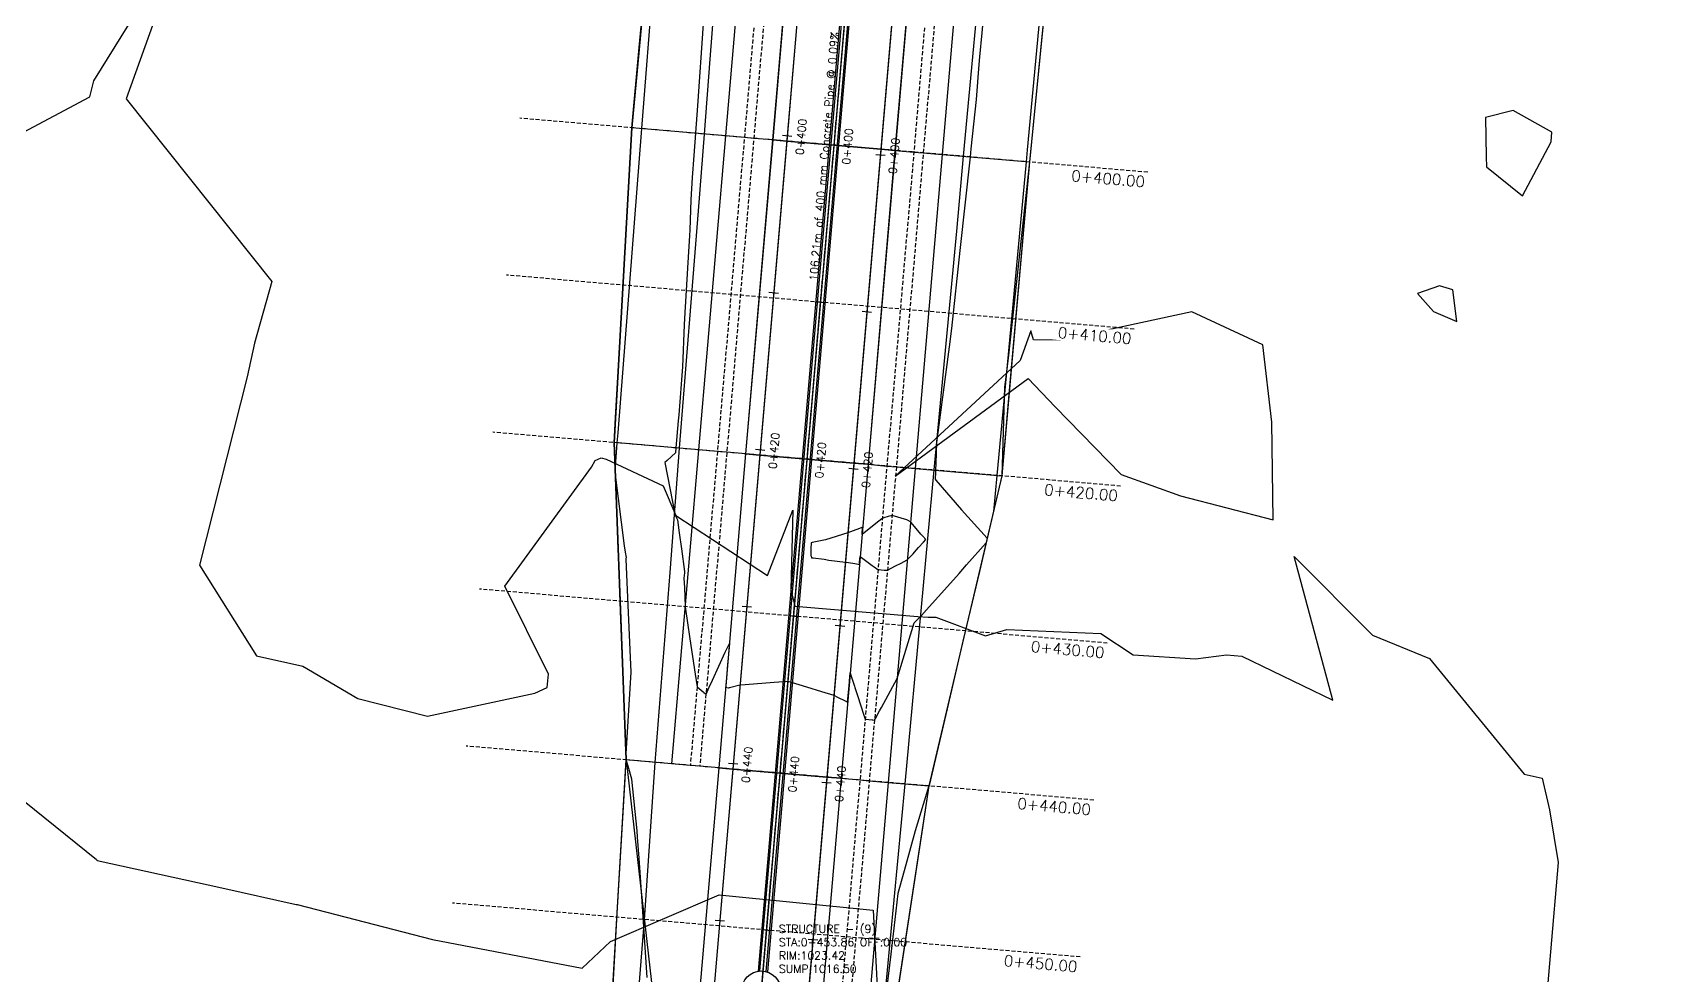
# Model space of a CAD drawing. Header units: metres. Extents: x 517023 to 519141, y 3924953 to 3927827.
# Drawn here: x 517776.5 to 517879.9, y 3925502.1 to 3925561.9 of the extents above; entities that cross this region are included whole.
import ezdxf
from ezdxf.enums import TextEntityAlignment as Align

# ---------------------------------------------------------------- set-up
doc = ezdxf.new("R2010")
doc.units = ezdxf.units.M
for name, pattern in [('CENTER', [2, 1.25, -0.25, 0.25, -0.25]), ('CENTER2', [1.125, 0.75, -0.125, 0.125, -0.125]), ('HIDDEN', [0.375, 0.25, -0.125])]:
    doc.linetypes.add(name, pattern=pattern)
for name, color, linetype in [('C-ROAD', 7, 'Continuous'), ('C-ROAD-CNTR-N', 92, 'Continuous'), ('C-ROAD-CORR', 5, 'Continuous'), ('C-ROAD-LINK', 150, 'Continuous'), ('C-ROAD-SAMP', 150, 'HIDDEN'), ('C-ROAD-SAMP-TEXT', 11, 'Continuous'), ('C-ROAD-STAN-MAJR', 11, 'Continuous'), ('C-ROAD-STAN-MINR', 11, 'Continuous'), ('C-STRM-CNTR', 170, 'CENTER2'), ('C-STRM-PIPE', 170, 'Continuous'), ('C-STRM-STRC', 170, 'Continuous'), ('C-STRM-TEXT', 7, 'Continuous'), ('C-TINN-BNDY', 110, 'Continuous'), ('C-TOPO-FEAT', 94, 'Continuous'), ('C-TOPO-MAJR', 9, 'Continuous'), ('C-TOPO-MINR', 8, 'Continuous'), ('C-TOPO-MINR-N', 11, 'Continuous')]:
    doc.layers.add(name, color=color, linetype=linetype)
doc.styles.add('SHR', font='SIMPLEX', dxfattribs={"height": 0.75})
doc.styles.get("Standard").update_dxf_attribs({"font": 'simplex.shx'})

# ---------------------------------------------------------------- blocks, each defined once
blk = doc.blocks.new('AeccTickLine')
blk.add_line((0, -0.5), (0, 0.5))
blk = doc.blocks.new('Storm Manhole')
at = {"color": 0, "linetype": 'ByBlock', "lineweight": -2}
blk.add_circle((0, 0), 0.0625, dxfattribs=at)
at = {"color": 0, "linetype": 'ByBlock', "lineweight": -2, "style": 'SHR'}
blk.add_text('D', height=0.075, dxfattribs=at).set_placement((0.0051, -0.0375), align=Align.CENTER)

msp = doc.modelspace()

# ---------------------------------------------------------------- linework, layer by layer
at = {"layer": 'C-ROAD', "color": 7, "linetype": 'Continuous', "lineweight": -3, "flags": 128}
for points in [[(517860.25, 3925755.6), (517845.97, 3925718.48, 0.070526), (517833.98, 3925666.5), (517811.17, 3925401.11)], [(517865.85, 3925753.45), (517851.57, 3925716.33, 0.070526), (517839.96, 3925665.98), (517817.15, 3925400.59)]]:
    msp.add_lwpolyline(points, format="xyb", dxfattribs=at)
at = {"layer": 'C-ROAD-CNTR-N', "color": 92, "linetype": 'Continuous', "lineweight": -3, "flags": 128}
msp.add_lwpolyline([(517863.05, 3925754.53), (517848.77, 3925717.41, 0.070526), (517836.97, 3925666.24), (517814.16, 3925400.85)], format="xyb", dxfattribs=at)
at = {"layer": 'C-ROAD-CORR', "color": 161, "linetype": 'Continuous', "lineweight": -3}
for p, q in [((517820.52, 3925555.37, 1023.32), (517814.56, 3925555.88, 1026.31)), ((517821.71, 3925555.26, 1023.02), (517820.52, 3925555.37, 1023.32)), ((517822.31, 3925555.21, 1023.02), (517821.71, 3925555.26, 1023.02)), ((517823.5, 3925555.11, 1023.32), (517822.31, 3925555.21, 1023.02)), ((517824.4, 3925555.03, 1023.36), (517823.5, 3925555.11, 1023.32)), ((517827.39, 3925554.78, 1023.42), (517824.4, 3925555.03, 1023.36)), ((517827.39, 3925554.78, 1023.42), (517830.38, 3925554.52, 1023.36)), ((517830.38, 3925554.52, 1023.36), (517831.28, 3925554.44, 1023.32)), ((517831.28, 3925554.44, 1023.32), (517832.47, 3925554.34, 1023.02)), ((517832.47, 3925554.34, 1023.02), (517833.07, 3925554.29, 1023.02)), ((517833.07, 3925554.29, 1023.02), (517834.26, 3925554.19, 1023.32)), ((517834.26, 3925554.19, 1023.32), (517839.81, 3925553.71, 1026.11)), ((517818.8, 3925535.44, 1023.4), (517813.45, 3925535.9, 1026.09)), ((517820, 3925535.34, 1023.1), (517818.8, 3925535.44, 1023.4)), ((517820.6, 3925535.29, 1023.1), (517820, 3925535.34, 1023.1)), ((517821.79, 3925535.18, 1023.4), (517820.6, 3925535.29, 1023.1)), ((517822.69, 3925535.11, 1023.44), (517821.79, 3925535.18, 1023.4)), ((517825.68, 3925534.85, 1023.5), (517822.69, 3925535.11, 1023.44)), ((517825.68, 3925534.85, 1023.5), (517828.67, 3925534.59, 1023.44)), ((517828.67, 3925534.59, 1023.44), (517829.56, 3925534.52, 1023.4)), ((517829.56, 3925534.52, 1023.4), (517830.76, 3925534.41, 1023.1)), ((517830.76, 3925534.41, 1023.1), (517831.36, 3925534.36, 1023.1)), ((517831.36, 3925534.36, 1023.1), (517832.55, 3925534.26, 1023.4)), ((517832.55, 3925534.26, 1023.4), (517838.05, 3925533.79, 1026.16)), ((517817.09, 3925515.51, 1023.47), (517814.21, 3925515.76, 1024.92)), ((517818.28, 3925515.41, 1023.17), (517817.09, 3925515.51, 1023.47)), ((517818.88, 3925515.36, 1023.17), (517818.28, 3925515.41, 1023.17)), ((517820.08, 3925515.26, 1023.47), (517818.88, 3925515.36, 1023.17)), ((517820.97, 3925515.18, 1023.51), (517820.08, 3925515.26, 1023.47)), ((517823.96, 3925514.92, 1023.57), (517820.97, 3925515.18, 1023.51)), ((517823.96, 3925514.92, 1023.57), (517826.95, 3925514.67, 1023.51)), ((517826.95, 3925514.67, 1023.51), (517827.85, 3925514.59, 1023.47)), ((517827.85, 3925514.59, 1023.47), (517829.05, 3925514.49, 1023.17)), ((517829.05, 3925514.49, 1023.17), (517829.64, 3925514.44, 1023.17)), ((517829.64, 3925514.44, 1023.17), (517830.84, 3925514.33, 1023.47)), ((517830.84, 3925514.33, 1023.47), (517833.43, 3925514.11, 1024.77))]:
    msp.add_line(p, q, dxfattribs=at)
at = {"layer": 'C-ROAD-CORR', "color": 6, "linetype": 'Continuous', "lineweight": -3}
for p, q in [((517820.52, 3925555.37, 1023.32), (517814.56, 3925555.88, 1026.31)), ((517821.71, 3925555.26, 1023.02), (517820.52, 3925555.37, 1023.32)), ((517822.31, 3925555.21, 1023.02), (517821.71, 3925555.26, 1023.02)), ((517823.5, 3925555.11, 1023.32), (517822.31, 3925555.21, 1023.02)), ((517823.51, 3925555.11, 1023.12), (517824.4, 3925555.03, 1023.16)), ((517824.4, 3925555.03, 1023.16), (517827.39, 3925554.78, 1023.22)), ((517830.38, 3925554.52, 1023.16), (517827.39, 3925554.78, 1023.22)), ((517831.27, 3925554.44, 1023.12), (517830.38, 3925554.52, 1023.16)), ((517831.28, 3925554.44, 1023.32), (517832.47, 3925554.34, 1023.02)), ((517832.47, 3925554.34, 1023.02), (517833.07, 3925554.29, 1023.02)), ((517833.07, 3925554.29, 1023.02), (517834.26, 3925554.19, 1023.32)), ((517834.26, 3925554.19, 1023.32), (517839.81, 3925553.71, 1026.11)), ((517818.8, 3925535.44, 1023.4), (517813.45, 3925535.9, 1026.09)), ((517820, 3925535.34, 1023.1), (517818.8, 3925535.44, 1023.4)), ((517820.6, 3925535.29, 1023.1), (517820, 3925535.34, 1023.1)), ((517821.79, 3925535.18, 1023.4), (517820.6, 3925535.29, 1023.1)), ((517821.79, 3925535.18, 1023.2), (517822.69, 3925535.11, 1023.24)), ((517822.69, 3925535.11, 1023.24), (517825.67, 3925534.85, 1023.3)), ((517828.67, 3925534.59, 1023.24), (517825.67, 3925534.85, 1023.3)), ((517829.56, 3925534.52, 1023.2), (517828.66, 3925534.59, 1023.24)), ((517829.56, 3925534.52, 1023.4), (517830.76, 3925534.41, 1023.1)), ((517830.76, 3925534.41, 1023.1), (517831.36, 3925534.36, 1023.1)), ((517831.36, 3925534.36, 1023.1), (517832.55, 3925534.26, 1023.4)), ((517832.55, 3925534.26, 1023.4), (517838.05, 3925533.79, 1026.16)), ((517817.09, 3925515.51, 1023.47), (517814.21, 3925515.76, 1024.92)), ((517818.28, 3925515.41, 1023.17), (517817.09, 3925515.51, 1023.47)), ((517818.88, 3925515.36, 1023.17), (517818.28, 3925515.41, 1023.17)), ((517820.08, 3925515.26, 1023.47), (517818.88, 3925515.36, 1023.17)), ((517820.08, 3925515.26, 1023.27), (517820.97, 3925515.18, 1023.31)), ((517820.98, 3925515.18, 1023.31), (517823.96, 3925514.92, 1023.37)), ((517826.95, 3925514.67, 1023.31), (517823.96, 3925514.92, 1023.37)), ((517827.85, 3925514.59, 1023.27), (517826.95, 3925514.67, 1023.31)), ((517827.85, 3925514.59, 1023.47), (517829.05, 3925514.49, 1023.17)), ((517829.05, 3925514.49, 1023.17), (517829.64, 3925514.44, 1023.17)), ((517829.64, 3925514.44, 1023.17), (517830.84, 3925514.33, 1023.47)), ((517830.84, 3925514.33, 1023.47), (517833.43, 3925514.11, 1024.77))]:
    msp.add_line(p, q, dxfattribs=at)
at = {"layer": 'C-ROAD-CORR', "color": 11, "linetype": 'Continuous', "lineweight": -3}
for p, q in [((517820.52, 3925555.37, 1023.32), (517814.56, 3925555.88, 1026.31)), ((517821.71, 3925555.26, 1023.02), (517820.52, 3925555.37, 1023.32)), ((517823.5, 3925555.11, 1023.32), (517822.31, 3925555.21, 1023.02)), ((517823.5, 3925555.11, 1023.32), (517823.51, 3925555.11, 1023.12)), ((517824.4, 3925555.03, 1023.36), (517824.4, 3925555.03, 1023.16)), ((517824.4, 3925555.03, 1023.16), (517824.4, 3925555.03, 1023.36)), ((517827.39, 3925554.78, 1023.22), (517827.39, 3925554.78, 1023.42)), ((517830.38, 3925554.52, 1023.36), (517830.38, 3925554.52, 1023.16)), ((517830.38, 3925554.52, 1023.16), (517830.38, 3925554.52, 1023.36)), ((517831.28, 3925554.44, 1023.32), (517831.27, 3925554.44, 1023.12)), ((517831.28, 3925554.44, 1023.32), (517832.47, 3925554.34, 1023.02)), ((517833.07, 3925554.29, 1023.02), (517834.26, 3925554.19, 1023.32)), ((517834.26, 3925554.19, 1023.32), (517839.81, 3925553.71, 1026.11)), ((517818.8, 3925535.44, 1023.4), (517813.45, 3925535.9, 1026.09)), ((517820, 3925535.34, 1023.1), (517818.8, 3925535.44, 1023.4)), ((517821.79, 3925535.18, 1023.4), (517820.6, 3925535.29, 1023.1)), ((517821.79, 3925535.18, 1023.4), (517821.79, 3925535.18, 1023.2)), ((517822.69, 3925535.11, 1023.44), (517822.69, 3925535.11, 1023.24)), ((517822.69, 3925535.11, 1023.24), (517822.69, 3925535.11, 1023.44)), ((517825.67, 3925534.85, 1023.3), (517825.68, 3925534.85, 1023.5)), ((517828.66, 3925534.59, 1023.24), (517828.67, 3925534.59, 1023.44)), ((517828.67, 3925534.59, 1023.44), (517828.67, 3925534.59, 1023.24)), ((517829.56, 3925534.52, 1023.4), (517829.56, 3925534.52, 1023.2)), ((517829.56, 3925534.52, 1023.4), (517830.76, 3925534.41, 1023.1)), ((517831.36, 3925534.36, 1023.1), (517832.55, 3925534.26, 1023.4)), ((517832.55, 3925534.26, 1023.4), (517838.05, 3925533.79, 1026.16)), ((517817.09, 3925515.51, 1023.47), (517814.21, 3925515.76, 1024.92)), ((517818.28, 3925515.41, 1023.17), (517817.09, 3925515.51, 1023.47)), ((517820.08, 3925515.26, 1023.47), (517818.88, 3925515.36, 1023.17)), ((517820.08, 3925515.26, 1023.47), (517820.08, 3925515.26, 1023.27)), ((517820.97, 3925515.18, 1023.51), (517820.98, 3925515.18, 1023.31)), ((517820.97, 3925515.18, 1023.31), (517820.97, 3925515.18, 1023.51)), ((517823.96, 3925514.92, 1023.37), (517823.96, 3925514.92, 1023.57)), ((517826.95, 3925514.67, 1023.51), (517826.95, 3925514.67, 1023.31)), ((517826.95, 3925514.67, 1023.31), (517826.95, 3925514.67, 1023.51)), ((517827.85, 3925514.59, 1023.47), (517827.85, 3925514.59, 1023.27)), ((517827.85, 3925514.59, 1023.47), (517829.05, 3925514.49, 1023.17)), ((517829.64, 3925514.44, 1023.17), (517830.84, 3925514.33, 1023.47)), ((517830.84, 3925514.33, 1023.47), (517833.43, 3925514.11, 1024.77))]:
    msp.add_line(p, q, dxfattribs=at)
at = {"layer": 'C-ROAD-CORR', "color": 20, "linetype": 'Continuous', "lineweight": -3}
for p, q in [((517820.52, 3925555.37, 1023.32), (517814.56, 3925555.88, 1026.31)), ((517834.26, 3925554.19, 1023.32), (517839.81, 3925553.71, 1026.11)), ((517818.8, 3925535.44, 1023.4), (517813.45, 3925535.9, 1026.09)), ((517832.55, 3925534.26, 1023.4), (517838.05, 3925533.79, 1026.16)), ((517817.09, 3925515.51, 1023.47), (517814.21, 3925515.76, 1024.92)), ((517830.84, 3925514.33, 1023.47), (517833.43, 3925514.11, 1024.77))]:
    msp.add_line(p, q, dxfattribs=at)
at = {"layer": 'C-ROAD-CORR', "color": 149, "linetype": 'Continuous', "lineweight": -3}
for p, q in [((517824.4, 3925555.03, 1023.36), (517823.5, 3925555.11, 1023.32)), ((517827.39, 3925554.78, 1023.42), (517824.4, 3925555.03, 1023.36)), ((517827.39, 3925554.78, 1023.42), (517830.38, 3925554.52, 1023.36)), ((517830.38, 3925554.52, 1023.36), (517831.28, 3925554.44, 1023.32)), ((517822.69, 3925535.11, 1023.44), (517821.79, 3925535.18, 1023.4)), ((517825.68, 3925534.85, 1023.5), (517822.69, 3925535.11, 1023.44)), ((517825.68, 3925534.85, 1023.5), (517828.67, 3925534.59, 1023.44)), ((517828.67, 3925534.59, 1023.44), (517829.56, 3925534.52, 1023.4)), ((517820.97, 3925515.18, 1023.51), (517820.08, 3925515.26, 1023.47)), ((517823.96, 3925514.92, 1023.57), (517820.97, 3925515.18, 1023.51)), ((517823.96, 3925514.92, 1023.57), (517826.95, 3925514.67, 1023.51)), ((517826.95, 3925514.67, 1023.51), (517827.85, 3925514.59, 1023.47))]:
    msp.add_line(p, q, dxfattribs=at)
at = {"layer": 'C-ROAD-CORR', "color": 41, "linetype": 'Continuous', "lineweight": -3}
for p, q in [((517823.51, 3925555.11, 1023.12), (517824.4, 3925555.03, 1023.16)), ((517824.4, 3925555.03, 1023.16), (517827.39, 3925554.78, 1023.22)), ((517830.38, 3925554.52, 1023.16), (517827.39, 3925554.78, 1023.22)), ((517831.27, 3925554.44, 1023.12), (517830.38, 3925554.52, 1023.16)), ((517821.79, 3925535.18, 1023.2), (517822.69, 3925535.11, 1023.24)), ((517822.69, 3925535.11, 1023.24), (517825.67, 3925534.85, 1023.3)), ((517828.67, 3925534.59, 1023.24), (517825.67, 3925534.85, 1023.3)), ((517829.56, 3925534.52, 1023.2), (517828.66, 3925534.59, 1023.24)), ((517820.08, 3925515.26, 1023.27), (517820.97, 3925515.18, 1023.31)), ((517820.98, 3925515.18, 1023.31), (517823.96, 3925514.92, 1023.37)), ((517826.95, 3925514.67, 1023.31), (517823.96, 3925514.92, 1023.37)), ((517827.85, 3925514.59, 1023.27), (517826.95, 3925514.67, 1023.31))]:
    msp.add_line(p, q, dxfattribs=at)
at = {"layer": 'C-ROAD-CORR', "color": 150, "linetype": 'CENTER', "lineweight": -3, "flags": 128}
msp.add_lwpolyline([(517908.94, 3925944.47), (517904.92, 3925924.88), (517900.91, 3925905.29), (517896.89, 3925885.7), (517892.88, 3925866.1), (517888.86, 3925846.51), (517886.23, 3925833.71), (517884.8, 3925826.93), (517880.12, 3925807.48), (517876.28, 3925793.64), (517874.67, 3925788.24), (517868.45, 3925769.24), (517863.05, 3925754.53), (517861.5, 3925750.48), (517854.31, 3925731.82), (517848.77, 3925717.41), (517847.18, 3925713.13), (517841.47, 3925693.98), (517841.07, 3925692.24), (517837.84, 3925674.32), (517836.97, 3925666.24), (517835.95, 3925654.41), (517834.24, 3925634.48), (517832.53, 3925614.56), (517830.82, 3925594.63), (517829.1, 3925574.7), (517827.39, 3925554.78), (517825.68, 3925534.85), (517823.96, 3925514.92), (517822.25, 3925495), (517820.54, 3925475.07), (517818.82, 3925455.14), (517817.11, 3925435.22), (517815.4, 3925415.29), (517814.16, 3925400.85)], dxfattribs=at)
at = {"layer": 'C-ROAD-CORR', "color": 11, "linetype": 'Continuous', "lineweight": -3, "flags": 128}
for points in [[(517854.56, 3925753.15), (517847.27, 3925734.53), (517842.72, 3925719.74), (517839.01, 3925716.05), (517835.54, 3925695.4), (517835.3, 3925693.57), (517827.33, 3925675.68), (517826.28, 3925667.16), (517823.82, 3925655.45), (517823.58, 3925635.4), (517821.07, 3925615.54), (517818.81, 3925595.66), (517816.43, 3925575.79), (517814.56, 3925555.88), (517813.45, 3925535.9), (517814.21, 3925515.76), (517816.51, 3925495.49), (517811.86, 3925475.82), (517808.15, 3925456.06), (517808.44, 3925435.96), (517799.49, 3925416.66), (517796.32, 3925402.38)], [(517865.43, 3925748.97), (517861.79, 3925728.94), (517856.61, 3925714.39), (517854.39, 3925710.56), (517848.44, 3925692.3), (517848.05, 3925690.63), (517845.2, 3925673.36), (517844.58, 3925665.59), (517844.96, 3925653.63), (517845.69, 3925633.5), (517844.42, 3925613.53), (517843.33, 3925593.55), (517841.79, 3925573.61), (517839.81, 3925553.71), (517838.05, 3925533.79), (517833.43, 3925514.11), (517830.39, 3925494.3), (517830.12, 3925474.25), (517828.64, 3925454.3), (517827.56, 3925434.32), (517826.25, 3925414.36), (517826.91, 3925399.75)]]:
    msp.add_lwpolyline(points, dxfattribs=at)
at = {"layer": 'C-ROAD-CORR', "color": 5, "linetype": 'Continuous', "lineweight": -3, "flags": 128}
for points in [[(517857.86, 3925751.88), (517850.67, 3925733.22), (517845.13, 3925718.81), (517843.51, 3925714.45), (517837.68, 3925694.89), (517837.27, 3925693.11), (517833.98, 3925674.82), (517833.09, 3925666.57), (517832.07, 3925654.74), (517830.36, 3925634.82), (517828.64, 3925614.89), (517826.93, 3925594.96), (517825.22, 3925575.04), (517823.5, 3925555.11), (517821.79, 3925535.18), (517820.08, 3925515.26), (517818.37, 3925495.33), (517816.65, 3925475.4), (517814.94, 3925455.48), (517813.23, 3925435.55), (517811.51, 3925415.62), (517810.27, 3925401.18)], [(517858.7, 3925751.56), (517851.51, 3925732.9), (517845.97, 3925718.48), (517844.36, 3925714.14), (517838.56, 3925694.68), (517838.14, 3925692.91), (517834.87, 3925674.7), (517833.98, 3925666.5), (517832.97, 3925654.67), (517831.25, 3925634.74), (517829.54, 3925614.81), (517827.83, 3925594.89), (517826.11, 3925574.96), (517824.4, 3925555.03), (517822.69, 3925535.11), (517820.97, 3925515.18), (517819.26, 3925495.25), (517817.55, 3925475.33), (517815.84, 3925455.4), (517814.12, 3925435.47), (517812.41, 3925415.55), (517811.17, 3925401.11)], [(517864.3, 3925749.41), (517857.11, 3925730.74), (517851.57, 3925716.33), (517850.01, 3925712.12), (517844.39, 3925693.27), (517843.99, 3925691.56), (517840.82, 3925673.93), (517839.96, 3925665.98), (517838.94, 3925654.15), (517837.23, 3925634.23), (517835.52, 3925614.3), (517833.8, 3925594.37), (517832.09, 3925574.45), (517830.38, 3925554.52), (517828.67, 3925534.59), (517826.95, 3925514.67), (517825.24, 3925494.74), (517823.53, 3925474.81), (517821.81, 3925454.89), (517820.1, 3925434.96), (517818.39, 3925415.03), (517817.15, 3925400.59)], [(517865.14, 3925749.08), (517857.95, 3925730.42), (517852.41, 3925716.01), (517850.86, 3925711.82), (517845.27, 3925693.06), (517844.87, 3925691.36), (517841.71, 3925673.82), (517840.86, 3925665.91), (517839.84, 3925654.07), (517838.13, 3925634.15), (517836.41, 3925614.22), (517834.7, 3925594.3), (517832.99, 3925574.37), (517831.28, 3925554.44), (517829.56, 3925534.52), (517827.85, 3925514.59), (517826.14, 3925494.66), (517824.42, 3925474.74), (517822.71, 3925454.81), (517821, 3925434.88), (517819.28, 3925414.96), (517818.04, 3925400.52)]]:
    msp.add_lwpolyline(points, dxfattribs=at)
at = {"layer": 'C-ROAD-CORR', "color": 92, "linetype": 'HIDDEN', "lineweight": -3, "flags": 128}
for points in [[(517859.07, 3925729.99), (517853.53, 3925715.57), (517851.99, 3925711.42), (517846.43, 3925692.78), (517846.04, 3925691.09), (517842.9, 3925673.66), (517842.05, 3925665.8), (517841.04, 3925653.97), (517839.32, 3925634.05), (517837.61, 3925614.12), (517835.9, 3925594.19), (517834.18, 3925574.27), (517832.47, 3925554.34), (517830.76, 3925534.41), (517829.05, 3925514.49), (517827.33, 3925494.56), (517825.62, 3925474.63), (517823.91, 3925454.71), (517822.19, 3925434.78)], [(517859.63, 3925729.77), (517854.09, 3925715.36), (517852.55, 3925711.22), (517847.02, 3925692.64), (517846.62, 3925690.96), (517843.5, 3925673.58), (517842.65, 3925665.75), (517841.63, 3925653.92), (517839.92, 3925633.99), (517838.21, 3925614.07), (517836.5, 3925594.14), (517834.78, 3925574.21), (517833.07, 3925554.29), (517831.36, 3925534.36), (517829.64, 3925514.44), (517827.93, 3925494.51), (517826.22, 3925474.58), (517824.5, 3925454.66), (517822.79, 3925434.73)], [(517832.19, 3925675.05), (517831.29, 3925666.73), (517830.28, 3925654.9), (517828.56, 3925634.97), (517826.85, 3925615.04), (517825.14, 3925595.12), (517823.42, 3925575.19), (517821.71, 3925555.26), (517820, 3925535.34), (517818.28, 3925515.41)], [(517832.79, 3925674.97), (517831.89, 3925666.68), (517830.87, 3925654.85), (517829.16, 3925634.92), (517827.45, 3925614.99), (517825.73, 3925595.07), (517824.02, 3925575.14), (517822.31, 3925555.21), (517820.6, 3925535.29), (517818.88, 3925515.36)]]:
    msp.add_lwpolyline(points, dxfattribs=at)
at = {"layer": 'C-ROAD-CORR', "color": 1, "linetype": 'Continuous', "lineweight": -3, "flags": 128}
for points in [[(517860.75, 3925729.34), (517855.21, 3925714.93), (517853.68, 3925710.81), (517848.18, 3925692.36), (517847.79, 3925690.69), (517844.69, 3925673.43), (517843.85, 3925665.65), (517842.83, 3925653.82), (517841.12, 3925633.89), (517839.4, 3925613.96), (517837.69, 3925594.04), (517835.98, 3925574.11), (517834.26, 3925554.19), (517832.55, 3925534.26), (517830.84, 3925514.33), (517829.13, 3925494.41), (517827.41, 3925474.48), (517825.7, 3925454.55), (517823.99, 3925434.63)], [(517861.79, 3925728.94), (517856.61, 3925714.39), (517854.39, 3925710.56), (517848.44, 3925692.3), (517848.05, 3925690.63), (517845.2, 3925673.36), (517844.58, 3925665.59), (517844.96, 3925653.63), (517845.69, 3925633.5), (517844.42, 3925613.53), (517843.33, 3925593.55), (517841.79, 3925573.61), (517839.81, 3925553.71), (517838.05, 3925533.79), (517833.43, 3925514.11), (517830.39, 3925494.3), (517830.12, 3925474.25), (517828.64, 3925454.3), (517827.56, 3925434.32)], [(517827.33, 3925675.68), (517826.28, 3925667.16), (517823.82, 3925655.45), (517823.58, 3925635.4), (517821.07, 3925615.54), (517818.81, 3925595.66), (517816.43, 3925575.79), (517814.56, 3925555.88), (517813.45, 3925535.9), (517814.21, 3925515.76)], [(517831, 3925675.21), (517830.1, 3925666.83), (517829.08, 3925655), (517827.37, 3925635.07), (517825.65, 3925615.15), (517823.94, 3925595.22), (517822.23, 3925575.29), (517820.52, 3925555.37), (517818.8, 3925535.44), (517817.09, 3925515.51)]]:
    msp.add_lwpolyline(points, dxfattribs=at)
at = {"layer": 'C-ROAD-LINK', "color": 83, "linetype": 'Continuous', "lineweight": -3}
for p, q in [((517822.31, 3925555.21, 1023.02), (517821.71, 3925555.26, 1023.02)), ((517832.47, 3925554.34, 1023.02), (517833.07, 3925554.29, 1023.02)), ((517820.6, 3925535.29, 1023.1), (517820, 3925535.34, 1023.1)), ((517830.76, 3925534.41, 1023.1), (517831.36, 3925534.36, 1023.1)), ((517818.88, 3925515.36, 1023.17), (517818.28, 3925515.41, 1023.17)), ((517829.05, 3925514.49, 1023.17), (517829.64, 3925514.44, 1023.17))]:
    msp.add_line(p, q, dxfattribs=at)
at = {"layer": 'C-STRM-CNTR', "color": 6, "linetype": 'CENTER2', "lineweight": -3}
msp.add_lwpolyline([(517831.77, 3925605.69), (517822.88, 3925502.36)], dxfattribs=at)
at = {"layer": 'C-STRM-PIPE', "color": 150, "linetype": 'Continuous', "lineweight": -3}
for p, q in [((517831.47, 3925605.75), (517822.58, 3925502.35)), ((517832.07, 3925605.7), (517823.18, 3925502.3))]:
    msp.add_line(p, q, dxfattribs=at)
at = {"layer": 'C-STRM-PIPE', "color": 140, "linetype": 'Continuous', "lineweight": -3}
for p, q in [((517831.57, 3925605.72), (517822.68, 3925502.36)), ((517831.97, 3925605.69), (517823.08, 3925502.32))]:
    msp.add_line(p, q, dxfattribs=at)
at = {"layer": 'C-TINN-BNDY', "color": 110, "linetype": 'Continuous', "lineweight": -3}
for points in [[(517875.19, 3925766.88, 1025.55), (517861.79, 3925728.94, 1025.29), (517856.61, 3925714.39, 1024.97), (517848.05, 3925690.63, 1023.69), (517845.2, 3925673.36, 1023.37), (517844.96, 3925653.63, 1024.02), (517845.69, 3925633.5, 1025.32), (517844.42, 3925613.53, 1025.62), (517843.33, 3925593.55, 1026), (517841.79, 3925573.61, 1026.17), (517839.81, 3925553.71, 1026.11), (517838.05, 3925533.79, 1026.16), (517833.43, 3925514.11, 1024.77), (517830.39, 3925494.3, 1024.19)], [(517811.86, 3925475.82, 1024.53), (517814.21, 3925515.76, 1024.92), (517813.45, 3925535.9, 1026.09), (517814.56, 3925555.88, 1026.31), (517816.43, 3925575.79, 1026.16), (517818.81, 3925595.66, 1025.75), (517821.07, 3925615.54, 1025.4), (517823.58, 3925635.4, 1024.93), (517823.82, 3925655.45, 1025.59), (517827.33, 3925675.68, 1024.96), (517839.01, 3925716.05, 1022.91), (517847.27, 3925734.53, 1025.06), (517854.56, 3925753.15, 1025.68)], [(517813.35, 3925501.06, 0.99), (517813.64, 3925506.02, 0.72), (517814.14, 3925514.55, 0.17), (517814.21, 3925515.76, 0), (517814.21, 3925515.85, -0.01), (517813.85, 3925525.22, 0.28), (517813.72, 3925528.67, 0.27), (517813.72, 3925528.72, 0.27), (517813.7, 3925529.11, 0.25), (517813.52, 3925533.88, 0.01), (517813.48, 3925535.04, 0.01), (517813.45, 3925535.9, 0), (517813.47, 3925536.28, -0.02), (517813.53, 3925537.5, -0.15), (517813.8, 3925542.25, -0.12), (517814.01, 3925545.98, 0.01), (517814.43, 3925553.53, -0.04), (517814.56, 3925555.88, 0), (517815.04, 3925560.97, -0.02), (517815.5, 3925565.91, -0.08)]]:
    msp.add_polyline3d(points, dxfattribs=at)
at = {"layer": 'C-TOPO-FEAT', "color": 94, "linetype": 'Continuous', "lineweight": -3, "flags": 128}
for points in [[(517857.86, 3925751.88), (517850.68, 3925733.22), (517845.13, 3925718.81), (517843.51, 3925714.45), (517837.68, 3925694.89), (517837.27, 3925693.11), (517833.98, 3925674.82), (517833.09, 3925666.57), (517832.07, 3925654.74), (517830.36, 3925634.82), (517828.64, 3925614.89), (517826.93, 3925594.96), (517825.22, 3925575.04), (517823.51, 3925555.11), (517821.79, 3925535.18), (517820.08, 3925515.26), (517818.37, 3925495.33), (517816.65, 3925475.4), (517814.94, 3925455.48), (517813.23, 3925435.55), (517811.51, 3925415.62), (517810.27, 3925401.18)], [(517858.7, 3925751.56), (517851.51, 3925732.9), (517845.97, 3925718.48), (517844.36, 3925714.14), (517838.56, 3925694.68), (517838.14, 3925692.91), (517834.87, 3925674.7), (517833.98, 3925666.5), (517832.97, 3925654.67), (517831.25, 3925634.74), (517829.54, 3925614.81), (517827.83, 3925594.89), (517826.11, 3925574.96), (517824.4, 3925555.03), (517822.69, 3925535.11), (517820.97, 3925515.18), (517819.26, 3925495.25), (517817.55, 3925475.33), (517815.84, 3925455.4), (517814.12, 3925435.47), (517812.41, 3925415.55), (517811.17, 3925401.11)], [(517861.5, 3925750.48), (517854.31, 3925731.82), (517848.77, 3925717.41), (517847.18, 3925713.13), (517841.47, 3925693.98), (517841.07, 3925692.24), (517837.84, 3925674.32), (517836.97, 3925666.24), (517835.95, 3925654.41), (517834.24, 3925634.48), (517832.53, 3925614.56), (517830.82, 3925594.63), (517829.1, 3925574.7), (517827.39, 3925554.78), (517825.68, 3925534.85), (517823.96, 3925514.92), (517822.25, 3925495), (517820.54, 3925475.07), (517818.82, 3925455.14), (517817.11, 3925435.22), (517815.4, 3925415.29), (517814.16, 3925400.85)], [(517864.3, 3925749.41), (517857.11, 3925730.74), (517851.57, 3925716.33), (517850.01, 3925712.12), (517844.39, 3925693.27), (517843.99, 3925691.56), (517840.82, 3925673.93), (517839.96, 3925665.98), (517838.94, 3925654.15), (517837.23, 3925634.23), (517835.52, 3925614.3), (517833.8, 3925594.37), (517832.09, 3925574.45), (517830.38, 3925554.52), (517828.67, 3925534.59), (517826.95, 3925514.67), (517825.24, 3925494.74), (517823.53, 3925474.81), (517821.81, 3925454.89), (517820.1, 3925434.96), (517818.39, 3925415.03), (517817.15, 3925400.59)], [(517865.14, 3925749.08), (517857.95, 3925730.42), (517852.41, 3925716.01), (517850.85, 3925711.82), (517845.27, 3925693.06), (517844.86, 3925691.36), (517841.71, 3925673.82), (517840.86, 3925665.91), (517839.84, 3925654.07), (517838.13, 3925634.15), (517836.41, 3925614.22), (517834.7, 3925594.3), (517832.99, 3925574.37), (517831.27, 3925554.44), (517829.56, 3925534.52), (517827.85, 3925514.59), (517826.14, 3925494.66), (517824.42, 3925474.74), (517822.71, 3925454.81), (517821, 3925434.88), (517819.28, 3925414.96), (517818.04, 3925400.52)]]:
    msp.add_lwpolyline(points, dxfattribs=at)
at = {"layer": 'C-TOPO-MAJR', "color": 9, "linetype": 'Continuous', "lineweight": -3}
for points in [[(517814, 3925545.78), (517814.02, 3925545.96), (517814.02, 3925545.97), (517814.02, 3925545.99), (517814.07, 3925547.17)], [(517814.2, 3925516.14), (517814.52, 3925521.33), (517814.34, 3925525.58), (517814.21, 3925528.51), (517814.21, 3925528.56), (517814.22, 3925528.6), (517814.17, 3925528.94), (517814.11, 3925529.34), (517813.54, 3925533.86), (517813.54, 3925533.89), (517813.54, 3925533.9), (517813.5, 3925535.04), (517813.45, 3925535.9)], [(517815.54, 3925501.94), (517815.2, 3925507.09), (517815.03, 3925509.53), (517814.93, 3925510.85), (517814.91, 3925511.25), (517814.57, 3925514.54), (517814.33, 3925515.36), (517814.21, 3925515.76)], [(517833.43, 3925514.11), (517832.56, 3925511.26), (517831.96, 3925509.09), (517831.45, 3925507.27), (517831, 3925503.43), (517830.66, 3925500.46), (517830.53, 3925496.92), (517830.46, 3925495.06), (517830.39, 3925494.3), (517829.93, 3925488.88), (517830.2, 3925488.5), (517830.31, 3925488.34)]]:
    msp.add_lwpolyline(points, dxfattribs=at)
at = {"layer": 'C-TOPO-MINR', "color": 8, "linetype": 'Continuous', "lineweight": -3}
for points, elevation in [([(517771.08, 3925553.03), (517780.15, 3925557.85), (517780.41, 3925558.87), (517785.72, 3925567.43)], 1026), ([(517785.92, 3925567.34), (517782.47, 3925557.72), (517791.71, 3925546.12), (517790.62, 3925542.21), (517790.14, 3925540.08), (517787.11, 3925528.11), (517790.73, 3925522.36), (517793.67, 3925521.71), (517797.18, 3925519.65), (517801.59, 3925518.53), (517808.41, 3925520), (517809.2, 3925520.35), (517809.28, 3925521.2), (517806.5, 3925526.78), (517812.01, 3925534.33), (517812.24, 3925534.76), (517812.63, 3925534.94), (517812.94, 3925534.84), (517816.56, 3925533.16), (517817.36, 3925531.28), (517823.19, 3925527.47), (517824.79, 3925531.61), (517824.67, 3925526.56), (517824.91, 3925525.52), (517832.73, 3925524.86), (517833.38, 3925524.82), (517833.87, 3925524.82), (517837.01, 3925523.63), (517838.37, 3925524.03), (517844.35, 3925523.79), (517846.4, 3925522.43), (517850.36, 3925522.18), (517852.33, 3925522.43), (517853.3, 3925522.35), (517859.08, 3925519.55), (517856.62, 3925528.66), (517861.59, 3925523.68), (517865.2, 3925522.2), (517871.22, 3925514.86), (517872.37, 3925514.59), (517872.83, 3925512.58), (517873.38, 3925509.24), (517872.41, 3925497.9)], 1026), ([(517819.1, 3925562.47), (517818.73, 3925557.27), (517818.61, 3925555.57), (517818.61, 3925555.53), (517818.51, 3925554.13), (517818.39, 3925552.73), (517818.32, 3925551.31), (517818.24, 3925549.38), (517818.22, 3925549.04), (517818.14, 3925547.67), (517817.94, 3925544.15), (517817.89, 3925543.37), (517817.79, 3925540.7), (517817.54, 3925537.66), (517817.51, 3925537.27), (517817.37, 3925535.56), (517817.34, 3925535.25), (517816.81, 3925534.76), (517816.67, 3925534.64), (517817.32, 3925531.28), (517817.33, 3925531.24), (517817.46, 3925530.99), (517817.57, 3925530.17), (517817.71, 3925529.15), (517817.92, 3925527.71), (517817.91, 3925527.64), (517817.87, 3925527.29), (517817.9, 3925526.69), (517817.95, 3925525.5), (517817.95, 3925525.47), (517818.25, 3925523.45), (517818.59, 3925521.2), (517818.71, 3925520.4), (517819.1, 3925520.08), (517819.14, 3925520.04), (517819.22, 3925519.97), (517819.28, 3925519.93), (517819.48, 3925520.37), (517819.68, 3925520.81), (517820.5, 3925522.59), (517820.76, 3925523.15), (517820.62, 3925521.55), (517820.59, 3925521.21), (517820.53, 3925520.47), (517820.52, 3925520.38), (517820.71, 3925520.33), (517820.75, 3925520.34), (517820.76, 3925520.35), (517821.43, 3925520.52), (517821.77, 3925520.55), (517823.6, 3925520.69), (517824.47, 3925520.76), (517825.66, 3925520.39), (517826.61, 3925520.1), (517827.4, 3925519.86), (517827.62, 3925519.75), (517828.12, 3925519.5), (517828.26, 3925519.42), (517828.36, 3925520.49), (517828.38, 3925520.72), (517828.38, 3925520.78), (517828.43, 3925521.29), (517828.49, 3925521.08), (517828.71, 3925520.43), (517828.73, 3925520.36), (517828.92, 3925519.79), (517829.28, 3925518.66), (517829.38, 3925518.35), (517829.82, 3925518.3), (517829.86, 3925518.3), (517829.97, 3925518.29), (517830.03, 3925518.39), (517830.3, 3925518.88), (517830.41, 3925519.09), (517831.41, 3925520.93), (517832.49, 3925524.46), (517832.7, 3925524.67), (517832.83, 3925524.8), (517832.96, 3925524.93), (517833.28, 3925525.28), (517835.34, 3925527.6), (517835.82, 3925528.15), (517837.06, 3925529.54)], -2), ([(517836.82, 3925562.37), (517836.78, 3925561.9), (517836.63, 3925560.39), (517836.59, 3925559.9), (517836.43, 3925557.68), (517836.09, 3925554.54), (517836.04, 3925554.03), (517835.4, 3925548.09), (517834.86, 3925543.14), (517834.71, 3925541.98), (517833.9, 3925535.9), (517833.86, 3925534.6), (517833.85, 3925534.15), (517833.84, 3925534.02), (517833.83, 3925533.57), (517833.87, 3925533.52), (517835.5, 3925531.64), (517837.12, 3925529.83)], -2), ([(517767.55, 3925519.94), (517780.57, 3925509.44), (517780.61, 3925509.4), (517780.63, 3925509.38), (517788.53, 3925507.64), (517793.25, 3925506.59), (517793.28, 3925506.58), (517793.31, 3925506.58), (517801.91, 3925504.35), (517811.42, 3925502.53), (517813.21, 3925504.23), (517820.12, 3925507.2), (517829.88, 3925506.22), (517830.19, 3925500.55)], 1024)]:
    msp.add_lwpolyline(points, dxfattribs=dict(at, elevation=elevation))
for points, elevation in [([(517868.83, 3925553.4), (517871.11, 3925551.56), (517872.94, 3925554.99), (517872.98, 3925555.6), (517870.52, 3925556.98), (517868.76, 3925556.54), (517868.8, 3925554.03), (517868.83, 3925553.4)], 1028), ([(517866.68, 3925545.6), (517865.84, 3925545.85), (517864.44, 3925545.36), (517865.46, 3925544.22), (517866.95, 3925543.58), (517866.68, 3925545.6)], 1028), ([(517840.07, 3925542.43), (517839.9, 3925542.99), (517839.21, 3925541.11), (517831.28, 3925533.77), (517839.72, 3925539.97), (517841.44, 3925538.17), (517845.63, 3925533.87), (517849.39, 3925532.51), (517855.29, 3925531), (517855.2, 3925537.2), (517854.63, 3925542.11), (517850.11, 3925544.2), (517841.78, 3925542.39), (517840.07, 3925542.43)], 1026), ([(517826.07, 3925528.58), (517826.77, 3925528.49), (517827.08, 3925528.44), (517828.13, 3925528.32), (517828.33, 3925528.28), (517828.73, 3925528.22), (517828.82, 3925528.2), (517829.02, 3925528.17), (517829.02, 3925528.23), (517829.03, 3925528.32), (517829.05, 3925528.53), (517829.06, 3925528.66), (517829.48, 3925528.36), (517829.83, 3925528.1), (517829.95, 3925528.01), (517830.19, 3925527.84), (517830.26, 3925527.84), (517830.39, 3925527.83), (517830.59, 3925527.81), (517830.79, 3925527.8), (517831.31, 3925528.07), (517831.67, 3925528.25), (517831.86, 3925528.35), (517832.05, 3925528.45), (517832.42, 3925528.84), (517832.52, 3925528.95), (517832.77, 3925529.23), (517833.08, 3925529.58), (517833.23, 3925529.75), (517833.04, 3925529.97), (517832.92, 3925530.09), (517832.72, 3925530.33), (517832.27, 3925530.85), (517832.26, 3925530.86), (517832.07, 3925530.97), (517832.07, 3925530.97), (517832.02, 3925530.99), (517831.09, 3925531.27), (517830.83, 3925531.2), (517830.57, 3925531.12), (517830.56, 3925531.12), (517830.47, 3925531.09), (517830.44, 3925531.07), (517830.24, 3925530.91), (517829.75, 3925530.52), (517829.18, 3925530.07), (517829.19, 3925530.19), (517829.21, 3925530.43), (517829.21, 3925530.45), (517829.22, 3925530.52), (517829.16, 3925530.5), (517829.03, 3925530.45), (517828.61, 3925530.3), (517828.29, 3925530.18), (517826.86, 3925529.73), (517826.44, 3925529.64), (517826.01, 3925529.55), (517825.95, 3925529.53), (517825.94, 3925529.15), (517825.93, 3925528.73), (517825.95, 3925528.68), (517825.97, 3925528.59), (517826.07, 3925528.58)], -4)]:
    msp.add_lwpolyline(points, close=True, dxfattribs=dict(at, elevation=elevation))
at = {"layer": 'C-TOPO-MINR-N', "color": 11, "linetype": 'Continuous', "lineweight": -3}
for points, elevation in [([(517813.56, 3925483.01), (517815.37, 3925505.61), (517816.04, 3925515.6), (517816.99, 3925527.65), (517817.6, 3925535.54), (517818.79, 3925550.61), (517819.17, 3925555.48), (517819.54, 3925560.24), (517820.73, 3925575.42), (517821.2, 3925581.41), (517822.3, 3925595.36), (517822.88, 3925602.77), (517823.86, 3925615.3), (517824.63, 3925625.13), (517825.42, 3925635.24), (517826.15, 3925644.58), (517826.99, 3925655.18), (517827.51, 3925661.83), (517827.91, 3925667.02), (517828.62, 3925671.56), (517829.23, 3925675.44), (517831.34, 3925684.69), (517831.46, 3925685.6), (517832.78, 3925694.54)], 1024), ([(517844.97, 3925654.23), (517844.95, 3925653.95), (517844.92, 3925653.64), (517844.89, 3925653.24), (517843.06, 3925633.72), (517841.96, 3925621.9), (517841.2, 3925613.81), (517839.97, 3925600.63), (517839.34, 3925593.9), (517837.98, 3925579.41), (517837.47, 3925573.98), (517836.98, 3925568.75), (517835.61, 3925554.07), (517835.17, 3925549.32), (517833.75, 3925534.16), (517832.94, 3925525.45), (517831.89, 3925514.24), (517830.51, 3925499.51)], 1024), ([(517843.34, 3925593.74), (517843.32, 3925593.55), (517843.32, 3925593.53), (517841.46, 3925573.64), (517839.67, 3925554.48), (517839.6, 3925553.73), (517837.84, 3925534.93), (517837.73, 3925533.81), (517837.52, 3925531.52)], 1026), ([(517817.35, 3925583.53), (517816.75, 3925575.77), (517816.66, 3925574.65), (517815.18, 3925555.83), (517813.67, 3925536.52), (517813.62, 3925535.89), (517813.5, 3925534.39)], 1026)]:
    msp.add_lwpolyline(points, dxfattribs=dict(at, elevation=elevation))

# ---------------------------------------------------------------- block references
at = {"layer": 'C-ROAD-STAN-MAJR', "color": 11, "linetype": 'Continuous', "lineweight": -3}
for p, xscale, yscale, zscale, rotation in [((517824.43, 3925555.38), 0.6000000000000001, 0.6000000000000001, 0.6000000000000001, 265.0865776087351), ((517827.39, 3925554.78), 0.5999999999999998, 0.5999999999999998, 0.5999999999999998, 265.0865776087227), ((517830.35, 3925554.17), 0.6, 0.6, 0.6, 265.0865776087142), ((517822.72, 3925535.45), 0.6000000000000001, 0.6000000000000001, 0.6000000000000001, 265.0865776087351), ((517825.68, 3925534.85), 0.5999999999999998, 0.5999999999999998, 0.5999999999999998, 265.0865776087227), ((517828.64, 3925534.24), 0.6, 0.6, 0.6, 265.0865776087142), ((517821, 3925515.53), 0.6000000000000001, 0.6000000000000001, 0.6000000000000001, 265.0865776087351), ((517823.96, 3925514.92), 0.5999999999999998, 0.5999999999999998, 0.5999999999999998, 265.0865776087227), ((517826.92, 3925514.32), 0.6, 0.6, 0.6, 265.0865776087142)]:
    msp.add_blockref('AeccTickLine', p, dxfattribs=dict(at, xscale=xscale, yscale=yscale, zscale=zscale, rotation=rotation))
at = {"layer": 'C-ROAD-STAN-MINR', "color": 11, "linetype": 'Continuous', "lineweight": -3}
for p, xscale, yscale, zscale, rotation in [((517823.57, 3925545.42), 0.6000000000000001, 0.6000000000000001, 0.6000000000000001, 265.0865776087351), ((517826.53, 3925544.81), 0.5999999999999998, 0.5999999999999998, 0.5999999999999998, 265.0865776087227), ((517829.49, 3925544.21), 0.6, 0.6, 0.6, 265.0865776087142), ((517821.86, 3925525.49), 0.6000000000000001, 0.6000000000000001, 0.6000000000000001, 265.0865776087351), ((517824.82, 3925524.89), 0.5999999999999998, 0.5999999999999998, 0.5999999999999998, 265.0865776087227), ((517827.78, 3925524.28), 0.6, 0.6, 0.6, 265.0865776087142), ((517820.15, 3925505.57), 0.6000000000000001, 0.6000000000000001, 0.6000000000000001, 265.0865776087351), ((517823.11, 3925504.96), 0.5999999999999998, 0.5999999999999998, 0.5999999999999998, 265.0865776087227), ((517826.07, 3925504.36), 0.6, 0.6, 0.6, 265.0865776087142)]:
    msp.add_blockref('AeccTickLine', p, dxfattribs=dict(at, xscale=xscale, yscale=yscale, zscale=zscale, rotation=rotation))
at = {"layer": 'C-STRM-STRC', "color": 6, "linetype": 'Continuous', "lineweight": -3, "xscale": 20.00000000000001, "yscale": 20.00000000000001, "zscale": 20.00000000000001, "rotation": 265.086577608707}
msp.add_blockref('Storm Manhole', (517822.78, 3925501.11, 1023.42), dxfattribs=at)

# ---------------------------------------------------------------- texts
at = {"layer": 'C-ROAD-STAN-MAJR', "color": 11, "linetype": 'Continuous', "lineweight": -3, "char_height": 0.508, "attachment_point": 2, "rotation": 85.0866}
for s, insert in [('0+400', (517825.06, 3925555.33)), ('0+400', (517828.01, 3925554.72)), ('0+400', (517830.97, 3925554.12)), ('0+420', (517823.34, 3925535.4)), ('0+420', (517826.3, 3925534.8)), ('0+420', (517829.26, 3925534.19)), ('0+440', (517821.63, 3925515.47)), ('0+440', (517824.59, 3925514.87)), ('0+440', (517827.55, 3925514.26))]:
    msp.add_mtext(s, dxfattribs=dict(at, insert=insert))
at = {"layer": 'C-STRM-TEXT', "color": 7, "linetype": 'Continuous', "lineweight": -3, "insert": (517827.2, 3925554.03, 1016.75), "char_height": 0.508, "attachment_point": 8, "rotation": 85.0866}
msp.add_mtext('106.21m of 400 mm Concrete Pipe @ 0.09%', dxfattribs=at)
at = {"layer": 'C-STRM-TEXT', "color": 7, "linetype": 'Continuous', "lineweight": -3, "insert": (517823.9, 3925502.24, 1023.42), "char_height": 0.508, "attachment_point": 7}
msp.add_mtext('STRUCTURE - (9)\\PSTA:0+453.86 OFF:0.00\\PRIM:1023.42\\PSUMP:1016.50', dxfattribs=at)

# ---------------------------------------------------------------- next in the draw order: texts
at = {"layer": 'C-ROAD-SAMP-TEXT', "color": 11, "linetype": 'Continuous', "lineweight": -3, "char_height": 0.7, "attachment_point": 3, "rotation": 355.0866, "bg_fill": 3, "box_fill_scale": 1.181429, "bg_fill_color": 256, "bg_fill_true_color": 13158600, "bg_fill_transparency": 0}
for s, insert, width in [('0+400.00', (517847.17, 3925552.8), 5.05), ('0+410.00', (517846.31, 3925542.84), 4.9153), ('0+420.00', (517845.45, 3925532.87), 5.05), ('0+430.00', (517844.6, 3925522.91), 5.05), ('0+440.00', (517843.74, 3925512.95), 5.05), ('0+450.00', (517842.88, 3925502.98), 5.05)]:
    msp.add_mtext(s, dxfattribs=dict(at, insert=insert, width=width))

# ---------------------------------------------------------------- next in the draw order: linework, layer by layer
at = {"layer": 'C-ROAD-SAMP', "color": 150, "linetype": 'HIDDEN', "lineweight": -3}
for points in [[(517847.32, 3925553.06), (517827.39, 3925554.78), (517807.46, 3925556.49)], [(517846.46, 3925543.1), (517826.53, 3925544.81), (517806.61, 3925546.53)], [(517845.6, 3925533.14), (517825.68, 3925534.85), (517805.75, 3925536.56)], [(517844.75, 3925523.17), (517824.82, 3925524.89), (517804.89, 3925526.6)], [(517843.89, 3925513.21), (517823.96, 3925514.92), (517804.04, 3925516.64)], [(517843.03, 3925503.25), (517823.11, 3925504.96), (517803.18, 3925506.67)]]:
    msp.add_lwpolyline(points, dxfattribs=at)
at = {"layer": 'C-TINN-BNDY', "color": 110, "linetype": 'Continuous', "lineweight": -3}
msp.add_polyline3d([(517840.66, 3925562.29, -0.09), (517840.62, 3925561.88, -0.08), (517839.83, 3925553.92, 0), (517839.81, 3925553.71, 0), (517838.72, 3925541.34, 0.12), (517838.57, 3925539.7, 0.16), (517838.05, 3925533.79, 0), (517837.92, 3925533.24, -0.05), (517837.88, 3925533.06, -0.16), (517837.1, 3925529.72, -2.06), (517836.63, 3925527.72, -1.41), (517835.59, 3925523.3, -0.33), (517834.58, 3925519, -0.17), (517833.44, 3925514.14, 0), (517833.43, 3925514.11, 0), (517832.98, 3925511.18, 0.22), (517832.49, 3925507.97, 0.41), (517831.32, 3925500.33, 0.29)], dxfattribs=at)
at = {"layer": 'C-TOPO-MAJR', "color": 9, "linetype": 'Continuous', "lineweight": -3}
msp.add_lwpolyline([(517839.81, 3925553.71), (517838.49, 3925541.45), (517838.31, 3925540.05), (517838.22, 3925539.42), (517838.05, 3925533.79)], dxfattribs=at)

doc.saveas('drawing.dxf')
